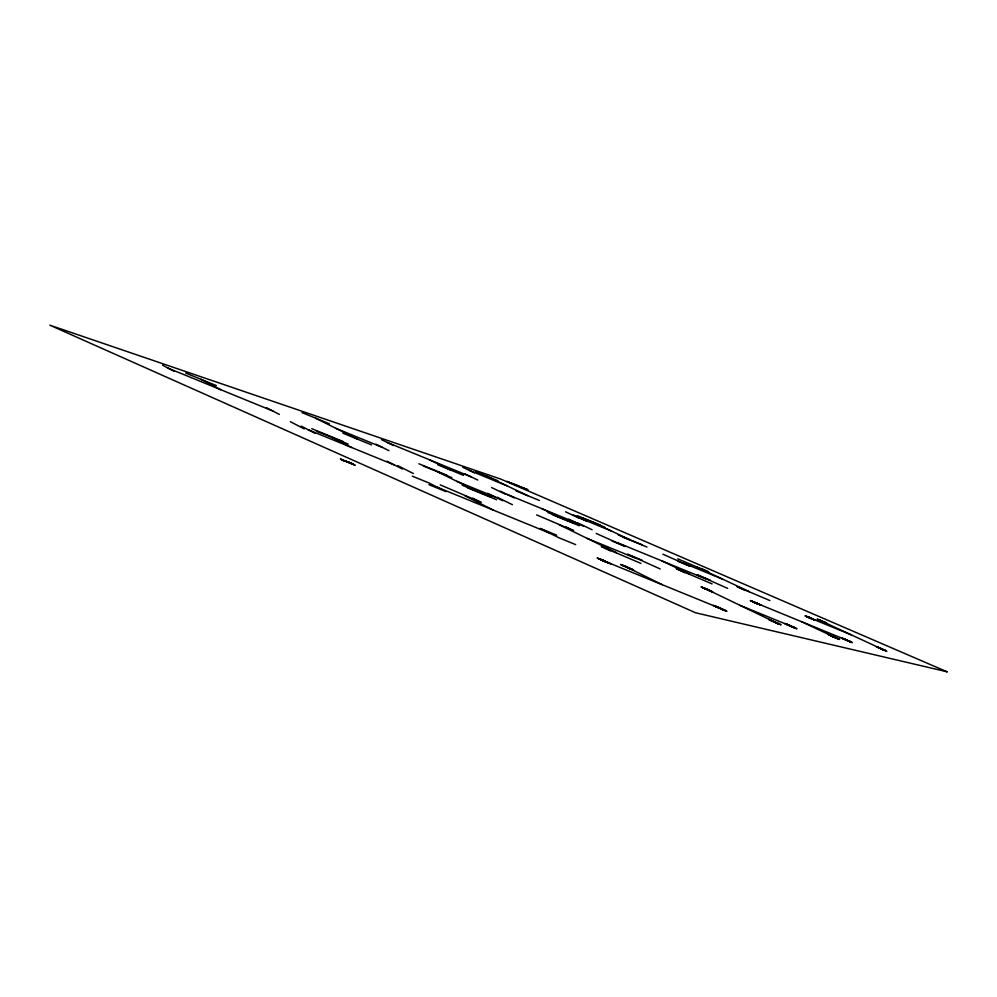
<?xml version="1.0" encoding="UTF-8"?>
<svg xmlns="http://www.w3.org/2000/svg" width="997" height="997" viewBox="0 0 997 997"><rect width="100%" height="100%" fill="white"/><g stroke="black" fill="none" stroke-linecap="round" stroke-linejoin="round"><path stroke-width="1.5" d="M791.743 626.627L796.964 628.795L791.107 626.191M515.486 484.554L516.695 484.966M525.618 488.866L506.875 481.401L527.986 489.888L520.322 487.072M526.192 489.178L527.401 489.577M883.89 649.832L886.844 651.215L882.918 649.558M708.069 589.9L709.465 590.673M773.36 621.405L771.055 620.458L774.557 622.028M789.474 625.468L784.813 623.486L790.658 626.079M625.78 566.645L624.571 566.184L625.518 566.707M810.711 618.314L812.966 619.212L810.162 617.966L812.331 619.05M848.048 640.685L852.36 642.616L847.114 640.361M832.645 636.348L828.308 634.566L832.358 636.186M822.687 621.617L826.849 623.349L824.145 622.078M704.916 588.492L706.661 589.327L701.053 586.897L706.163 589.19L702.274 587.37L704.343 588.155M755.489 602.774L751.402 601.017L753.844 602.176M754.629 602.437L750.243 600.568L755.115 602.612L753.906 601.964M880.015 648.324L877.547 647.19L881.049 648.686M821.403 620.969L817.104 619.137L822.799 621.467M846.553 640.062L841.318 637.818L844.409 639.276M717.117 606.924L714.637 605.989L719.286 607.821M880.152 648.249L876.513 646.741L879.454 648.112M776.937 623.125L778.532 623.736L775.03 622.153L777.087 623.237M625.094 566.308L623.175 565.623L624.72 566.396M788.777 625.131L787.244 624.546L789.188 625.306M718.625 607.609L716.008 606.575L716.918 607.123M720.881 608.718L721.479 608.943L717.728 607.435M721.641 609.092L722.85 609.503L721.741 608.955M809.265 617.529L806.012 616.196L808.866 617.492M792.291 626.814L793.051 627.113M775.504 622.44L781.037 624.832L776.513 622.951M776.227 622.776L776.887 622.951M626.452 566.981L625.032 566.221M627.823 567.654L627.948 567.629M628.496 567.991L629.755 568.44L627.462 567.405M602.5 560.189L601.154 559.716L602.188 560.239M603.659 560.738L602.562 560.302L603.534 560.788M602.849 560.601L604.718 561.199M756.972 603.497L758.991 604.294L756.461 603.31M847.487 640.523L847.014 640.261M835.312 637.606L839.636 639.438L832.57 636.211M822.55 621.505L823.597 621.879M823.721 622.016L822.213 621.368M808.829 617.38L808.33 617.243M811.147 618.464L811.982 618.788L811.097 618.352M880.501 648.399L878.569 647.527L881.373 648.897L879.616 648.075L880.85 648.536M883.205 649.708L884.775 650.318L881.834 649.01M848.435 640.984L850.154 641.657L849.27 641.196M624.421 565.972L620.545 564.489L627.774 567.492M629.182 568.327L632.385 569.561L629.556 568.24M629.867 568.676L631.064 569L630.241 568.564M601.116 559.504L598.437 558.544L600.506 559.604M601.814 559.853L599.795 559.13L601.353 559.915M605.952 561.922L607.921 562.607L606.388 561.834M722.401 609.454L725.579 610.675L722.538 609.254M884.177 650.131L885.81 650.767L882.781 649.408M753.882 602.026L755.527 602.849M831.972 636.036L831.037 635.812M709.49 590.635L712.78 591.894L707.907 589.676M788.079 624.795L786.035 624.01L788.116 625.082M793.001 627.15L792.266 626.664M771.94 620.72L769.809 619.91L771.927 620.994M772.65 621.056L773.36 621.542M777.66 623.474L779.779 624.284L777.648 623.187M807.67 616.844L807.383 616.844M812.318 619.012L813.963 619.648L812.605 618.963M548.026 512.57L574.284 523.338M552.949 514.951L579.319 525.755M301.979 412.584L329.309 423.787M596.194 533.432L625.368 546.493L611.934 540.985M710.45 580.254L697.339 574.883L727.636 588.38M617.355 542.655L705.801 578.883M335.939 428.374L382.387 447.391M418.927 463.779L447.067 475.295M423.551 466.073L451.815 477.638M342.906 433.172L371.482 444.874M755.738 602.911L846.839 640.211M456.888 481.339L495.16 497.005M462.172 485.19L491.484 497.179M467.219 487.683L496.656 499.734M185.679 373.052L216.337 385.59M642.118 560.214L627.499 554.232L660.213 568.963M587.108 538.368L636.373 558.532M168.181 368.192L272.879 411.026M311.762 428.698L343.417 441.634M316.361 431.065L348.177 444.076M739.961 605.316L790.883 626.141M308.123 429.719L394.687 465.113M412.347 476.18L429.134 483.034L446.033 491.646L428.972 484.679M556.712 535.177L540.187 528.422L558.856 537.744L575.655 544.611M437.509 487.309L549.447 533.046M603.87 560.875L720.133 608.344M475.444 471.569L497.927 480.791M468.553 470.036L506.788 485.726M577.163 515.586L600.182 525.02M515.997 490.848L539.315 500.419M581.6 517.68L604.693 527.151M580.104 518.166L611.41 531.015M618.352 535.003L642.143 544.761M623.113 537.258L646.991 547.054M662.893 554.207L690.161 566.296L678.022 561.323M682.484 562.694L722.601 579.145M387.384 442.518L471.269 476.915M437.808 464.801L463.48 475.32M809.988 617.916L851.189 634.815M507.174 494.45L576.067 522.69M708.443 590.162L710.437 590.897L707.16 589.464L709.253 590.398L708.306 589.925M708.954 590.411L711.671 591.57L709.69 590.461M791.169 626.303L794.522 627.686L792.951 626.926M773.074 621.231L768.575 619.361L773.846 621.854M625.555 566.495L621.854 565.062L623.91 566.084M628.721 568.14L633.693 570.122L628.098 567.58M717.753 607.123L713.391 605.378L719.286 608.133M602.288 560.04L597.078 557.971L603.197 560.688M605.478 561.722L610.625 563.766L604.892 561.161M820.581 620.583L818.076 619.548L821.727 621.106M823.36 621.904L824.905 622.502L823.821 622.128M808.579 617.255L805.015 615.772L807.744 617.056M811.396 618.601L814.96 620.084L812.219 618.788M844.708 639.189L842.428 638.292L845.618 639.75M754.255 602.188L752.473 601.415L753.246 601.901M757.197 603.659L760.075 604.793L755.95 602.961L761.16 605.266L754.53 602.225M835.598 637.768L837.368 638.454L834.165 637.021M807.645 616.807L809.751 617.791L807.184 616.831M881.946 649.122L884.227 650.194M845.207 639.389L843.961 639.027M833.691 636.821L829.454 635.014L831.473 636.011M834.252 637.133L838.502 638.952L834.825 637.444M704.381 588.13L707.658 589.601M788.066 624.745L790.309 625.817M790.596 625.979L790.197 625.879M792.59 627.026L795.743 628.272L793.624 627.238M771.94 620.67L773.934 621.592M772.501 620.944L774.507 621.929M777.66 623.524L775.94 622.751M624.508 565.947L626.477 566.882M627.362 567.467L629.257 568.415M629.78 568.701L627.811 567.754M717.155 606.824L719.846 608.17M720.42 608.519L722.526 609.566M601.228 559.491L603.447 560.588M604.095 561.024L606.575 562.034L604.219 560.975M604.992 561.523L609.279 563.193L607.235 562.158M820.219 620.371L821.254 620.857M882.507 649.408L883.641 649.944M844.808 639.189L845.718 639.6M847.674 640.672L851.251 642.13L849.681 641.333M848.871 641.233L845.02 639.463M831.922 635.936L834.539 637.12M705.053 588.404L708.157 589.738M707.621 589.813L708.78 590.386M788.764 625.032L789.749 625.493M717.94 607.148L721.541 608.706M720.981 608.868L726.938 611.261L719.572 607.996M602.014 559.816L603.222 560.439M604.518 561.323L605.752 561.947M821.142 621.006L823.173 621.879M808.791 617.28L810.848 618.165M809.028 617.405L810.947 618.439M809.115 617.679L811.184 618.564M880.301 648.249L882.432 649.172M880.912 648.785L883.055 649.695M845.431 639.451L847.724 640.435M845.942 639.987L848.248 640.971M754.667 602.612L756.935 603.584M833.043 636.747L835.386 637.756M705.664 589.053L708.094 590.099M789.462 625.331L791.992 626.415M789.774 625.867L792.316 626.951M773.373 621.268L775.965 622.39M773.622 621.792L776.227 622.926M626.029 566.595L628.721 567.754M625.543 566.882L628.247 568.053M718.712 607.983L724.171 610.239L723.274 609.603M602.799 560.152L605.565 561.348M602.176 560.414L604.955 561.623M821.802 621.193L819.06 620.009L819.796 620.396M822.139 621.281L824.681 622.29M881.522 648.935L880.663 648.548M810.673 618.115L812.779 619M847.188 640.298L849.855 641.383M843.798 639.04L846.652 640.161M833.791 636.933L832.096 636.248M830.85 635.774L833.417 636.834M824.519 622.253L825.877 622.926L822.513 621.455M835.847 637.694L835.224 637.457M757.62 603.634L756.997 603.397M788.814 625.343L789.499 625.605M704.131 588.33L703.284 587.943L704.829 588.591M821.977 621.243L881.672 648.972M701.14 568.44L708.705 571.966L677.711 558.831M769.871 600.543L737.082 586.635L745.258 590.461M696.94 567.143L749.333 591.645M593.153 522.416L630.254 539.888M801.414 621.605L833.978 636.971M573.362 514.988L586.921 521.394M565.561 511.785L579.033 518.153M486.698 476.18L527.662 495.634M712.095 583.906L676.228 568.639L684.814 572.739M661.696 560.812L689.787 574.197M462.645 467.219L474.522 472.877M577.238 522.665L592.118 529.781M568.726 519.175L583.494 526.242M541.695 508.595L561.161 517.966M706.91 589.401L774.794 622.091M464.826 473.799L477.8 480.055M500.257 491.11L514.19 497.839M491.658 487.583L505.479 494.275M429.433 459.754L450.656 470.061M565.399 526.665L573.624 530.666L536.635 514.888M640.909 563.405L601.328 546.493L610.338 550.892M559.155 524.734L616.52 552.712M381.44 439.602L393.404 445.46M497.092 497.191L512.421 504.694M487.62 493.303L502.812 500.768M437.695 471.855L476.84 491.197M627.138 567.318L662.207 584.691M375.894 444.176L388.967 450.669M315.65 418.192L357.2 439.029M472.703 498.139L481.165 502.388L440.238 484.866M464.826 495.708L493.665 510.252M397.728 465.599L413.294 473.5M387.048 461.225L402.452 469.076M332.288 437.583L351.517 447.466M266.486 407.711L279.372 414.403M301.144 426.105L315.214 433.408M290.351 421.681L304.247 428.922M201.02 379.334L220.686 389.677M162.561 365.189L173.889 371.245M947.15 671.816L695.57 612.769L49.85 325.184L500.606 479.034L947.15 671.816M354.944 465.15L340.513 459.056L354.944 465.15M349.598 462.396L341.884 460.028L353.536 464.153L349.598 462.396"/></g></svg>
